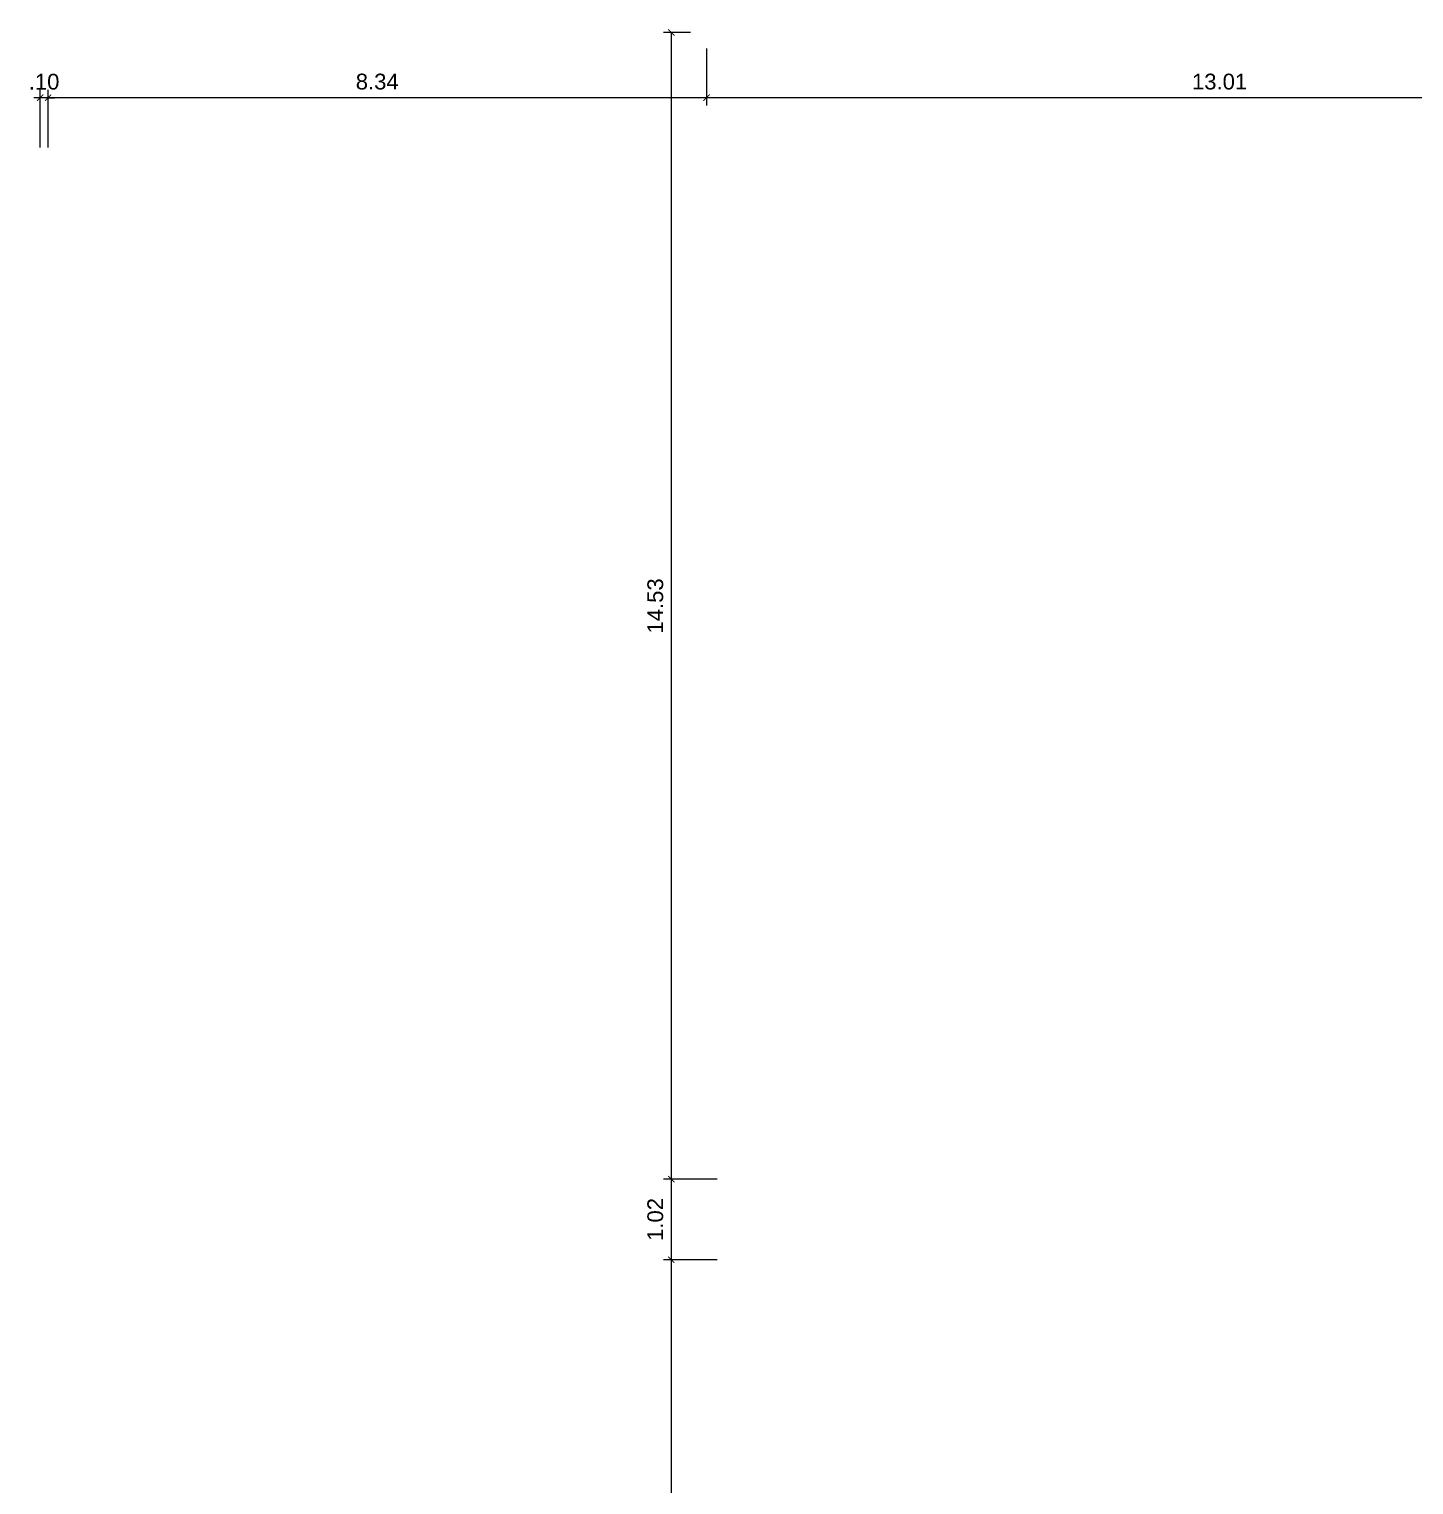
# Model space of a CAD drawing. Header units: metres. Extents: x 2304 to 3408, y 318 to 588.
# Drawn here: x 2349.23 to 2366.77, y 373.31 to 391.75 of the extents above; entities that cross this region are included whole.
import ezdxf

# ---------------------------------------------------------------- set-up
doc = ezdxf.new("R2010")
doc.units = ezdxf.units.M
doc.header["$LTSCALE"] = 5.5
doc.header["$MEASUREMENT"] = 0
doc.header["$PDMODE"] = 1
doc.layers.add('2prancha', color=4, linetype='Continuous', lineweight=18)
doc.layers.add('COTA 1 100', color=2, linetype='Continuous')
doc.styles.add('Luana', font='arial.ttf')
doc.dimstyles.new('arial100', dxfattribs={"dimtxt": 0.2, "dimasz": 0.08, "dimexe": 0.1, "dimexo": 0.2, "dimgap": 0.1, "dimtad": 1, "dimzin": 4, "dimdsep": 46, "dimtxsty": 'Luana', "dimblk": 'ARCHTICK', "dimcen": 0, "dimclrd": 7, "dimclre": 7, "dimclrt": 256, "dimadec": 0, "dimazin": 0, "dimtfac": 1, "dimtix": 1, "dimtmove": 0, "dimatfit": 3, "dimldrblk": 'CLOSEDBLANK', "dimfxl": 0, "dimlwd": 5, "dimlwe": 5, "dimarcsym": 0})

# ---------------------------------------------------------------- blocks, each defined once
blk = doc.blocks.new('_ArchTick')
at = {"color": 0, "linetype": 'ByBlock', "const_width": 0.15}
blk.add_lwpolyline([(-0.5, -0.5), (0.5, 0.5)], dxfattribs=at)
blk = doc.blocks.new('*D100')
at = {"layer": 'COTA 1 100', "color": 7, "lineweight": 5}
for p, q in [((2357.807, 391.505), (2357.807, 390.78)), ((2370.812, 391.36), (2370.812, 390.78)), ((2370.812, 390.88), (2357.807, 390.88))]:
    blk.add_line(p, q, dxfattribs=at)
at = {"layer": 'Defpoints', "color": 0}
for p in [(2357.807, 391.705), (2370.812, 391.56), (2357.807, 390.88)]:
    blk.add_point(p, dxfattribs=at)
at = {"layer": 'COTA 1 100', "color": 7, "lineweight": 5, "xscale": 0.08, "yscale": 0.08, "zscale": 0.08, "rotation": 180}
blk.add_blockref('_ArchTick', (2357.807, 390.88), dxfattribs=at)
at = {"layer": 'COTA 1 100', "color": 7, "lineweight": 5, "xscale": 0.08, "yscale": 0.08, "zscale": 0.08}
blk.add_blockref('_ArchTick', (2370.812, 390.88), dxfattribs=at)
at = {"layer": 'COTA 1 100', "insert": (2364.309, 391.083), "char_height": 0.2, "attachment_point": 5, "style": 'Luana'}
blk.add_mtext('13.01', dxfattribs=at)
blk = doc.blocks.new('_ClosedBlank')
at = {"layer": '2prancha', "color": 0, "lineweight": -2}
for p, q in [((-1, 0.17), (0, 0)), ((-1, 0.17), (-1, -0.17)), ((0, 0), (-1, -0.17))]:
    blk.add_line(p, q, dxfattribs=at)
blk = doc.blocks.new('*D103')
at = {"layer": 'COTA 1 100', "color": 7, "lineweight": 5}
for p, q in [((2357.807, 391.505), (2357.807, 390.78)), ((2349.465, 390.248), (2349.465, 390.98)), ((2357.807, 390.88), (2349.465, 390.88))]:
    blk.add_line(p, q, dxfattribs=at)
at = {"layer": 'Defpoints', "color": 0}
for p in [(2357.807, 391.705), (2349.465, 390.88), (2349.465, 390.048)]:
    blk.add_point(p, dxfattribs=at)
at = {"layer": 'COTA 1 100', "color": 7, "lineweight": 5, "xscale": 0.08, "yscale": 0.08, "zscale": 0.08, "rotation": 180}
blk.add_blockref('_ArchTick', (2349.465, 390.88), dxfattribs=at)
at = {"layer": 'COTA 1 100', "color": 7, "lineweight": 5, "xscale": 0.08, "yscale": 0.08, "zscale": 0.08}
blk.add_blockref('_ArchTick', (2357.807, 390.88), dxfattribs=at)
at = {"layer": 'COTA 1 100', "insert": (2353.636, 391.083), "char_height": 0.2, "attachment_point": 5, "style": 'Luana'}
blk.add_mtext('8.34', dxfattribs=at)
blk = doc.blocks.new('*D104')
at = {"layer": 'COTA 1 100', "color": 7, "lineweight": 5}
for p, q in [((2349.365, 390.248), (2349.365, 390.98)), ((2349.465, 390.248), (2349.465, 390.98)), ((2349.365, 390.88), (2349.285, 390.88)), ((2349.465, 390.88), (2349.365, 390.88)), ((2349.465, 390.88), (2349.545, 390.88))]:
    blk.add_line(p, q, dxfattribs=at)
at = {"layer": 'Defpoints', "color": 0}
for p in [(2349.365, 390.88), (2349.365, 390.048), (2349.465, 390.048)]:
    blk.add_point(p, dxfattribs=at)
at = {"layer": 'COTA 1 100', "color": 7, "lineweight": 5, "xscale": 0.08, "yscale": 0.08, "zscale": 0.08}
blk.add_blockref('_ArchTick', (2349.365, 390.88), dxfattribs=at)
at = {"layer": 'COTA 1 100', "color": 7, "lineweight": 5, "xscale": 0.08, "yscale": 0.08, "zscale": 0.08, "rotation": 180}
blk.add_blockref('_ArchTick', (2349.465, 390.88), dxfattribs=at)
at = {"layer": 'COTA 1 100', "insert": (2349.415, 391.082), "char_height": 0.2, "attachment_point": 5, "style": 'Luana'}
blk.add_mtext('.10', dxfattribs=at)
blk = doc.blocks.new('*D320')
at = {"layer": 'COTA 1 100', "color": 7, "lineweight": 5}
for p, q in [((2357.607, 391.705), (2357.262, 391.705)), ((2357.362, 391.705), (2357.362, 377.18)), ((2357.587, 377.18), (2357.262, 377.18))]:
    blk.add_line(p, q, dxfattribs=at)
at = {"layer": 'Defpoints', "color": 0}
for p in [(2357.807, 391.705), (2357.362, 377.18), (2357.787, 377.18)]:
    blk.add_point(p, dxfattribs=at)
at = {"layer": 'COTA 1 100', "color": 7, "lineweight": 5, "xscale": 0.08, "yscale": 0.08, "zscale": 0.08}
for p, rotation in [((2357.362, 391.705), 90), ((2357.362, 377.18), 270)]:
    blk.add_blockref('_ArchTick', p, dxfattribs=dict(at, rotation=rotation))
at = {"layer": 'COTA 1 100', "insert": (2357.16, 384.442), "char_height": 0.2, "attachment_point": 5, "rotation": 90, "style": 'Luana'}
blk.add_mtext('14.53', dxfattribs=at)
blk = doc.blocks.new('*D321')
at = {"layer": 'COTA 1 100', "color": 7, "lineweight": 5}
for p, q in [((2357.943, 377.18), (2357.262, 377.18)), ((2357.362, 377.18), (2357.362, 376.16)), ((2357.943, 376.16), (2357.262, 376.16))]:
    blk.add_line(p, q, dxfattribs=at)
at = {"layer": 'Defpoints', "color": 0}
for p in [(2358.143, 377.18), (2357.362, 376.16), (2358.143, 376.16)]:
    blk.add_point(p, dxfattribs=at)
at = {"layer": 'COTA 1 100', "color": 7, "lineweight": 5, "xscale": 0.08, "yscale": 0.08, "zscale": 0.08}
for p, rotation in [((2357.362, 377.18), 90), ((2357.362, 376.16), 270)]:
    blk.add_blockref('_ArchTick', p, dxfattribs=dict(at, rotation=rotation))
at = {"layer": 'COTA 1 100', "insert": (2357.16, 376.67), "char_height": 0.2, "attachment_point": 5, "rotation": 90, "style": 'Luana'}
blk.add_mtext('1.02', dxfattribs=at)
blk = doc.blocks.new('*D322')
at = {"layer": 'COTA 1 100', "color": 7, "lineweight": 5}
for p, q in [((2357.943, 376.16), (2357.262, 376.16)), ((2357.362, 376.16), (2357.362, 360.195)), ((2357.518, 360.195), (2357.262, 360.195))]:
    blk.add_line(p, q, dxfattribs=at)
at = {"layer": 'Defpoints', "color": 0}
for p in [(2358.143, 376.16), (2357.362, 360.195), (2357.718, 360.195)]:
    blk.add_point(p, dxfattribs=at)
at = {"layer": 'COTA 1 100', "color": 7, "lineweight": 5, "xscale": 0.08, "yscale": 0.08, "zscale": 0.08}
for p, rotation in [((2357.362, 376.16), 90), ((2357.362, 360.195), 270)]:
    blk.add_blockref('_ArchTick', p, dxfattribs=dict(at, rotation=rotation))
at = {"layer": 'COTA 1 100', "insert": (2357.16, 368.177), "char_height": 0.2, "attachment_point": 5, "rotation": 90, "style": 'Luana'}
blk.add_mtext('15.97', dxfattribs=at)

msp = doc.modelspace()

# ---------------------------------------------------------------- dimensions: what is measured, and where the dimension line sits
at = {"layer": 'COTA 1 100'}
for base, p1, p2, picture, middle in [((2349.465, 390.88), (2357.807, 391.705), (2349.465, 390.048), '*D103', (2353.636, 391.083)), ((2357.80655026, 390.880319186), (2370.81155026, 391.559621679), (2357.80655026, 391.704726944), '*D100', (2364.30905026, 391.082501996)), ((2349.365, 390.88), (2349.465, 390.048), (2349.365, 390.048), '*D104', (2349.415, 391.082))]:
    dim = msp.add_linear_dim(base=base, p1=p1, p2=p2, dimstyle='arial100', override={"dimtmove": 1}, dxfattribs=at)
    dim.commit()
    dim.dimension.update_dxf_attribs({"geometry": picture, "text_midpoint": middle})
dim = msp.add_linear_dim(base=(2357.3624, 377.1796), p1=(2357.8066, 391.7047), p2=(2357.7866, 377.1796), angle=90, dimstyle='arial100', dxfattribs=at)
dim.commit()
dim.dimension.update_dxf_attribs({"geometry": '*D320', "text_midpoint": (2357.1602, 384.4422)})
for base, p1, p2, picture, middle in [((2357.362, 376.16), (2358.143, 377.18), (2358.143, 376.16), '*D321', (2357.16, 376.67)), ((2357.362353443, 360.194621679), (2358.142690514, 376.159621679), (2357.718493697, 360.194621679), '*D322', (2357.160238845, 368.177121679))]:
    dim = msp.add_linear_dim(base=base, p1=p1, p2=p2, angle=90, dimstyle='arial100', override={"dimtmove": 1}, dxfattribs=at)
    dim.commit()
    dim.dimension.update_dxf_attribs({"geometry": picture, "text_midpoint": middle})

doc.saveas('drawing.dxf')
